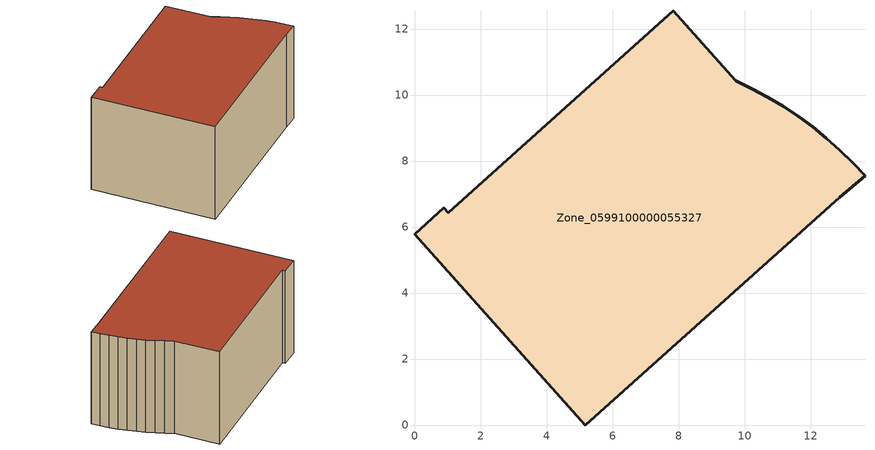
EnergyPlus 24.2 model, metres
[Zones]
Zone_0599100000055327
 floor ground (C_G): 11.17,9.66 11.62,9.36 12.06,9.03 12.48,8.69 12.89,8.33 13.28,7.95 13.65,7.55 12.88,6.9 5.17,0 0,5.79 0.89,6.58 1.02,6.44 7.84,12.55 9.73,10.43 10.22,10.2 10.7,9.94 z0
 wall outside (C_F): 0,5.79 5.17,0 12.88,6.9 13.65,7.55 13.28,7.95 12.89,8.33 12.48,8.69 12.06,9.03 11.62,9.36 11.17,9.66 10.7,9.94 10.22,10.2 9.73,10.43 7.84,12.55 1.02,6.44 0.89,6.58 0,5.79 z0:6.37
 roof outside (C_R): 9.73,10.43 7.84,12.55 1.02,6.44 0.89,6.58 0,5.79 5.17,0 12.88,6.9 13.65,7.55 13.28,7.95 12.89,8.33 12.48,8.69 12.06,9.03 11.62,9.36 11.17,9.66 10.7,9.94 10.22,10.2 z6.37
[BUILDING]
Pand.0599100000055327: North Axis=0; Terrain=City; Loads Convergence Tolerance Value=0.04; Temperature Convergence Tolerance Value=0.4; Solar Distribution=FullExterior; Maximum Number of Warmup Days=25; Minimum Number of Warmup Days=1
[Site:Location]
Rotterdam.The.Hague.AP_ZH_NLD Design_Conditions: Latitude=51.96; Longitude=4.45; Time Zone=1; Elevation=-4.5
[SITE:GROUNDTEMPERATURE:BUILDINGSURFACE]
18, 18, 18, 18, 18, 18, 18, 18, 18, 18, 18, 18
[MATERIAL] Thermal Absorptance=0.9; Solar Absorptance=0.7; Visible Absorptance=0.7
Name | Roughness | Thickness | Conductivity | Density | Specific Heat
G.TI.1975-1991 | MediumSmooth | 0.15 | 0.288461 | 540 | 1210
F.TI.1975-1991 | Rough | 0.3 | 0.230769 | 1920 | 840
R.TI.1975-1991 | MediumRough | 0.2 | 0.153846 | 1500 | 1000
[CONSTRUCTION]
C_G: G.TI.1975-1991
C_F: F.TI.1975-1991
C_R: R.TI.1975-1991
[ZONE]
Zone_0599100000055327: Type=1; Multiplier=1; Ceiling Height=Autocalculate; Volume=Autocalculate; Floor Area=autocalculate; Part of Total Floor Area=Yes
[ZONEINFILTRATION:DESIGNFLOWRATE]
Infil_Zone_0599100000055327: Zone or ZoneList or Space or SpaceList=Zone_0599100000055327; Schedule=AlwaysOn; Design Flow Rate Calculation Method=Flow/Area; Flow Rate per Floor Area=0.003; Constant Term Coefficient=1; Temperature Term Coefficient=0; Velocity Term Coefficient=0; Velocity Squared Term Coefficient=0
[HVACTEMPLATE:ZONE:IDEALLOADSAIRSYSTEM]
Zone_0599100000055327: Maximum Heating Supply Air Temperature=50; Minimum Cooling Supply Air Temperature=13; Maximum Heating Supply Air Humidity Ratio=0.0156; Minimum Cooling Supply Air Humidity Ratio=0.0077; Heating Limit=NoLimit; Cooling Limit=NoLimit; Dehumidification Control Type=ConstantSensibleHeatRatio; Cooling Sensible Heat Ratio=0.7; Dehumidification Setpoint=60; Humidification Control Type=None; Humidification Setpoint=30; Outdoor Air Method=None; Outdoor Air Flow Rate per Person=0.00944; Outdoor Air Flow Rate per Zone Floor Area=0; Outdoor Air Flow Rate per Zone=0; Demand Controlled Ventilation Type=None; Outdoor Air Economizer Type=NoEconomizer; Heat Recovery Type=None; Sensible Heat Recovery Effectiveness=0.7; Latent Heat Recovery Effectiveness=0.65
[ZONECONTROL:THERMOSTAT]
ThermostatControl_Zone_0599100000055327: Zone or ZoneList=Zone_0599100000055327; Control Type Schedule=DualSetpointControlType; Control 1=Thermostat_Zone_0599100000055327; Temperature Difference Between Cutout And Setpoint=0
[THERMOSTATSETPOINT:DUALSETPOINT]
Thermostat_Zone_0599100000055327: Heating Setpoint Temperature Schedule=HeatingSetpoint_Zone_0599100000055327; Cooling Setpoint Temperature Schedule=CoolingSetpoint_Zone_0599100000055327
[SCHEDULE:COMPACT]
HeatingSetpoint_Zone_0599100000055327: Through: 12/31, For: AllDays, Until: 24:00, 21
CoolingSetpoint_Zone_0599100000055327: Through: 12/31, For: AllDays, Until: 24:00, 24
DualSetpointControlType: Through: 12/31, For: AllDays, Until: 24:00, 4
AlwaysOn: Through: 12/31, For: AllDays, Until: 24:00, 1
